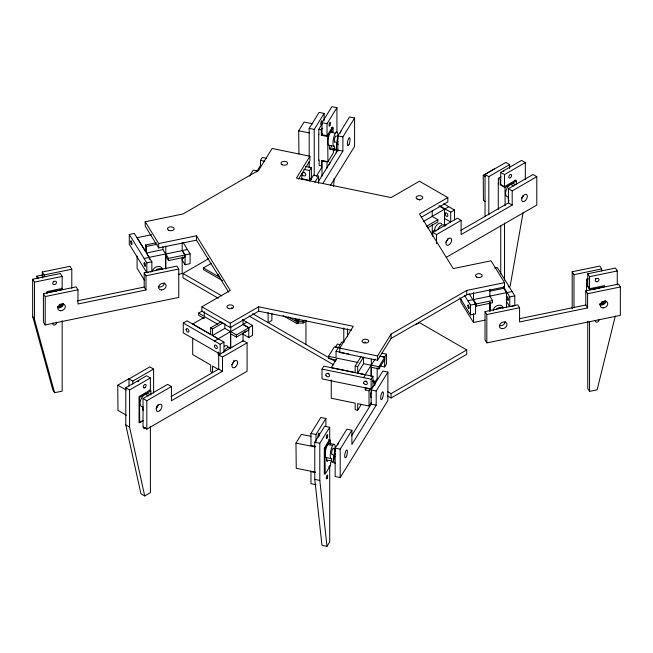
<?xml version="1.0" encoding="UTF-8"?>
<svg xmlns="http://www.w3.org/2000/svg" width="653" height="653" viewBox="0 0 653 653"><rect width="100%" height="100%" fill="white"/><g stroke="black" fill="none" stroke-linecap="round" stroke-linejoin="round"><path stroke-width="0.98" d="M333.577 186.383L334.238 178.269M336.279 152.924L336.605 148.868M523.037 212.756L510.189 286.038L508.573 286.969M615.322 315.979L597.111 389.849L589.553 391.408L587.757 388.502L587.757 321.219M334.034 454.725L333.952 457.353A3.347 0.939 -78.8 0 1 332.859 461.908A3.347 0.939 -78.8 0 1 331.7 460.994L326.663 459.998L326.639 457.663L331.675 458.659L331.7 460.994M338.246 150.884L336.564 150.549L336.524 143.938L337.952 141.489M335.52 463.206L333.838 462.879L333.789 456.267L335.226 453.819M249.487 176.114L253.209 170.098L257.935 171.07M260.457 166.286L260.457 160.385L262.261 157.479L266.22 158.295M256.515 171.976L260.767 165.103M298.952 153.961L298.69 130.804L304.094 122.07L312.73 123.784M309.187 156.524L309.187 128.388L319.08 112.381L324.125 113.426L324.125 120.43M314.224 175.649L314.224 129.425L324.125 113.426M332.434 127.008L327.039 135.693L321.994 134.649L321.994 122.633L331.895 106.635L336.932 107.672L336.932 132.763M318.852 134.787L318.786 129.31L322.223 123.76M331.267 127.449L333.063 127.8L327.667 136.534L321.366 135.285L321.309 129.816L322.288 128.225M327.039 135.693L327.039 123.678L336.932 107.672M321.366 135.285L322.345 133.702M228.664 292.185L196.48 240.157L158.687 247.952L145.195 226.126L145.195 221.759L182.987 213.972L258.653 170.278L272.146 148.46L309.938 156.255L296.446 178.073L391.074 197.59L419.446 181.208L447.827 197.59L447.827 201.957L421.169 217.343M298.519 179.085L309.938 160.622L309.938 156.255M301.727 178.726L309.587 180.35L309.587 170.515L311.383 167.609L305.718 166.442M309.587 180.35L311.383 177.436L311.383 167.609M309.824 181.167L313.546 175.151L318.582 176.188L318.582 183.289M318.297 181.665L337.838 150.076L337.838 135.881L349.535 116.969L354.579 118.005L354.579 146.403L330.434 185.428M316.305 176.294L322.035 167.037M314.86 182.203L318.582 176.188M322.811 183.558L342.882 151.112L342.882 136.918L354.579 118.005M319.129 159.961L319.186 165.438L321.709 165.935L321.651 160.458L327.945 161.707L333.348 152.982L333.299 148.949M336.05 360.056L328.492 358.497L328.492 356.309L334.344 346.857L338.123 347.633M322.011 369.076L323.815 366.17L372.945 376.299L372.945 386.127L371.141 389.041L322.011 378.911L322.011 369.076L371.141 379.205L372.945 376.299M328.492 356.309L336.05 357.868L336.05 351.314L341.903 341.862L343.862 342.262M447.827 197.59L419.446 213.972L453.247 268.603L491.032 260.808L504.532 282.627L504.532 286.994L466.74 294.789L391.074 338.474L377.573 360.293L339.78 352.506L339.78 348.131L353.281 326.312L258.653 306.804L230.28 323.186L201.899 306.804L201.899 311.171L230.28 327.553L258.653 311.171L351.29 330.271M315.44 472.103L296.242 468.307L295.964 443.126L301.36 434.4L310.959 436.294M315.154 446.317L310.959 445.452L310.959 433.437L320.852 417.438L325.888 418.475L325.888 426.515M358.032 362.513L337.087 358.195L331.242 367.655L355.175 372.585L355.175 366.031L361.027 356.579M357.697 373.108L357.697 366.553L363.541 357.101L363.541 363.648L357.697 373.108L365.256 374.667L371.1 365.207L363.541 363.648M315.995 441.485L315.995 434.482L325.888 418.475M328.72 467.132L329.708 465.548L329.708 541.998L327.006 546.365L321.97 545.328L314.77 479.367L314.77 442.236L324.663 426.238L329.708 427.274L329.708 439.289L324.304 448.064L324.304 474.274M327.006 546.365L319.807 480.412L319.807 443.273L329.708 427.274M363.582 377.654L365.386 374.74M380.005 356.269L384.731 357.248L378.879 366.7L371.32 365.141L375.042 359.126M377.573 360.293L377.573 355.926L391.074 334.107L466.74 290.422L504.532 282.627M328.532 439.771L330.336 440.13L324.933 448.856L325.218 474.037L330.614 465.303L330.581 462.283M379.736 365.909L384.641 366.929L384.641 357.093L386.445 354.187L381.719 353.216M369.035 390.731L365.256 389.955L366.382 388.135L370.161 388.919L369.035 390.731L369.035 406.027L357.697 403.685L357.697 410.239L355.175 409.725L355.175 403.17L331.242 398.232L331.242 379.883M371.32 376.218L371.32 367.329L378.879 368.888L384.731 359.428L384.731 357.248M372.994 380.887L374.879 381.279L373.761 383.099A5.355 1.469 -78.3 0 0 372.422 381.034M374.512 382.919L377.173 378.626L377.173 367.753M357.697 410.239L361.419 404.223M384.641 366.929L386.445 364.015L386.445 354.187M387.882 372.079L387.882 400.477L340.197 477.563L335.152 476.527L335.152 448.129L346.857 429.225L351.894 430.262L351.894 444.456L376.185 405.187L376.185 390.984L387.882 372.079L382.846 371.035L371.149 389.947L371.149 404.15L351.608 435.739M340.197 477.563L340.197 449.166L351.894 430.262M369.035 406.027L371.157 402.591M336.654 145.799A3.347 0.939 -78.8 0 1 335.438 149.798A3.347 0.939 -78.8 0 1 334.434 148.664L334.401 146.329L329.251 145.399A7.354 2.065 -78.8 0 1 328.639 136.763A7.354 2.065 -78.8 0 1 332.54 131.71M334.401 146.329L334.295 146.403A7.354 2.065 -78.8 0 1 333.201 140.264A7.354 2.065 -78.8 0 1 336.254 132.159A7.354 2.065 -78.8 0 1 337.879 136.877M326.639 457.663L326.524 457.729A7.354 2.065 -78.8 0 1 325.7 450.023A7.354 2.065 -78.8 0 1 329.406 443.428M331.675 458.659L331.561 458.724A7.354 2.065 -78.8 0 1 330.467 452.594A7.354 2.065 -78.8 0 1 333.528 444.489A7.354 2.065 -78.8 0 1 335.152 449.207M218.257 298.225L182.987 277.86L182.987 273.493L208.503 258.759M222.714 280.774L203.442 269.656L203.442 267.934L211.319 263.388M201.899 306.804L230.28 290.422L196.48 235.79L158.687 243.577L145.195 221.759M204.267 318.542L198.594 315.268L198.594 313.081L202.103 311.057M183.264 323.023L220.159 344.319L220.159 354.146L183.264 332.85L183.264 323.023L187.052 320.835L223.938 342.131L223.938 351.967M217.824 324.329L204.985 316.917L192.692 324.019L210.658 334.393L210.658 327.839L221.204 321.758M210.658 327.839L212.551 328.932L223.089 322.843M126.372 415.186L117.964 410.427L117.76 385.18L129.106 378.634M129.016 385.915L129.016 378.903L149.823 366.888L153.602 369.076L153.602 393.188M485.13 201.459L483.449 200.512L483.236 175.265L494.59 168.719M485.032 216.649L485.032 174.449L505.838 162.434L509.626 164.621L509.626 168.621M129.016 378.903L132.796 381.091L153.602 369.076M212.551 328.932L212.551 335.487L224.852 328.386L230.525 331.659L230.525 346.955L228.95 347.861M485.032 174.449L488.819 176.637L509.626 164.621M150.386 426.417L150.386 492.672L144.713 495.954L140.934 493.766L125.792 424.915L125.792 387.776L146.607 375.761L150.386 377.948L150.386 389.963L139.04 396.559L139.04 422.777L142.534 420.761M515.87 180.089L504.516 186.603L500.737 184.415L500.737 172.4L521.543 160.385L525.322 162.573L525.322 179.632M125.792 387.776L129.58 389.963L150.386 377.948M230.525 331.659L218.233 338.76L212.551 335.487M246.891 322.215L243.104 324.402L248.777 327.675L252.564 325.488L252.564 335.324L248.777 337.503L242.63 333.952M214.478 341.046L218.265 338.858M230.754 326.737L230.754 331.651L243.047 324.549L248.72 327.83L248.72 330.01L236.427 337.111L230.754 333.838L230.754 347.665M432.278 216.274L444.571 209.172L444.571 224.469L445.991 225.285M445.044 208.903L448.831 206.715M500.737 172.4L504.516 174.588L525.322 162.573M423.438 221.498L432.221 216.429L437.894 219.702L437.894 221.889L427.356 227.97M498.37 183.836L498.321 178.351L500.941 176.841M220.159 344.319L223.938 342.131M230.754 331.651L236.427 334.924L248.72 327.83M439.844 205.899L450.717 212.176L454.504 209.997L454.504 219.824M426.474 226.297L437.894 219.702M150.892 394.983L150.859 390.943L139.513 397.497L139.718 422.744L143.211 420.728M498.321 178.351L500.214 179.42L500.263 184.905L504.989 187.582L516.343 181.028L516.368 184.064M218.233 352.016L218.233 354.048L219.808 353.142M143.031 398.559L167.625 384.356L171.412 386.543L171.412 400.738L222.485 371.255L222.485 357.052L247.079 342.858L247.079 371.255L146.819 429.135L143.031 426.956L143.031 398.559L146.819 400.738L171.412 386.543M171.151 396.526L218.698 369.067L218.698 354.873L243.291 340.67L247.079 342.858M432.278 231.562L434.637 230.199A5.355 3.085 -60 0 1 437.445 224.363A5.355 3.085 -60 0 1 441.697 223.938M432.751 236.443L432.751 232.386L457.345 218.184L461.124 220.371L461.124 234.566L512.197 205.083L512.197 190.88L536.79 176.685L536.79 205.083L446.195 257.388M460.863 230.346L508.418 202.895L508.418 188.693L533.011 174.498L536.79 176.685M432.751 232.386L436.53 234.566L461.124 220.371M288.381 316.974L297.139 322.027L298.339 321.333L303.147 321.333L304.902 320.321M283.133 315.66L297.139 323.749L298.339 323.055L303.147 323.055L306.657 321.031M415.667 324.827L419.446 322.639M387.547 391.596L391.074 393.628L466.74 349.943L466.74 354.31L391.074 398.004L387.547 395.963M148.509 272.325L146.827 272.676L129.286 244.312L129.286 234.476L134.322 233.439L151.871 261.804L151.871 271.632L150.19 271.983M151.537 234.729L137.089 237.708L145.635 251.527L145.635 244.973L156.23 242.785M145.635 244.973L146.533 246.426L157.128 244.246M42.282 278.031L42.282 272.023L69.993 266.31L71.789 269.216L71.789 288.308M146.533 246.426L146.533 252.98L162.907 249.601L165.609 253.968L165.609 268.236M36.935 278.17L36.927 276.146L42.592 274.978M42.282 272.023L44.078 274.929L71.789 269.216M62.166 320.811L62.166 391.147L54.607 392.706L52.803 389.8L32.65 316.362L32.65 279.231L60.362 273.509L62.166 276.423L62.166 288.438L47.049 291.597L47.049 293.613M146.533 252.98L149.235 257.347L165.609 253.968M187.403 249.479L182.367 250.515L185.06 254.874L185.06 264.71L190.105 263.665L190.105 253.837L183.158 242.614M144.133 258.482L149.17 257.437M165.797 246.148L165.797 254.009L182.171 250.638L184.872 254.996L184.872 257.184L168.498 260.563L165.797 256.196L165.797 269.044M32.65 279.231L34.446 282.137L62.166 276.423M129.286 234.476L146.827 262.841L151.871 261.804M165.797 254.009L168.498 258.376L184.872 254.996M185.06 254.874L190.105 253.837M47.269 292.626L62.386 289.508L61.488 288.079M43.416 293.646L76.172 286.887L77.968 289.801L77.968 303.996L145.994 289.973L145.994 275.77L144.199 272.864L176.947 266.106L178.751 269.02L178.751 297.417L45.22 324.949L43.416 322.035L43.416 293.646L45.22 296.552L45.22 324.949M45.22 296.552L77.968 289.801M145.994 275.77L178.751 269.02M178.318 274.366L182.171 273.574L182.171 257.764M77.16 300.886L144.199 287.059L145.994 289.973M494.737 268.048L497.26 267.526L514.801 295.891L514.801 305.726L510.605 306.592M572.191 308.942L572.191 271.762L599.903 266.049L601.699 268.954L601.699 270.962M489.285 291.311L503.741 288.332L506.434 292.699L506.434 306.967M572.191 271.762L573.987 274.668L601.699 268.954M604.67 285.622L589.553 288.699L587.757 285.785L587.757 273.77L615.469 268.056L617.265 270.971L617.265 285.018M467.826 300.739L472.862 299.703M473.49 292.691L473.49 299.572L489.872 296.193L492.566 300.56L492.566 302.747L476.192 306.118L474.845 303.939M490.06 296.078L506.434 292.699M507.063 292.568L512.107 291.532M587.757 273.77L589.553 276.684L617.265 270.971M586.631 284.757L586.606 279.255L588.5 278.872M503.357 286.569L509.764 296.935L514.801 295.891M464.642 295.597L470.527 305.106L475.564 304.069L475.564 313.897L470.527 314.934L459.892 297.744M473.49 299.572L476.192 303.939L492.566 300.56M604.89 286.659L589.781 289.769L587.529 286.185L587.504 280.692L586.606 279.255M485.024 311.595L517.772 304.837L519.576 307.751L519.576 321.945L587.594 307.922L587.594 293.719L585.798 290.814L618.554 284.055L620.35 286.969L620.35 315.366L486.82 342.898L485.024 339.984L485.024 311.595L486.82 314.501L486.82 342.898M486.82 314.501L519.576 307.751M587.594 293.719L620.35 286.969M460.896 299.18L460.896 302.143L473.49 322.509L485.057 320.125M519.747 318.631L585.798 305.008L587.594 307.922M318.786 129.31L321.309 129.816M330.369 132.167L335.405 133.163M298.69 130.804L309.253 132.886M336.524 143.938L338.205 144.272M329.365 145.333L329.39 147.668L334.434 148.664M329.977 149.129L335.022 150.125M328.883 443.297L333.92 444.301M327.635 444.497L332.671 445.493M295.964 443.126L315.162 446.921M333.789 456.267L335.471 456.594M321.994 122.633L327.039 123.678M309.187 128.388L314.224 129.425M337.838 135.881L342.882 136.918M337.838 150.076L342.882 151.112M260.457 160.385L264.416 161.201M303.914 169.347L309.587 170.515M310.028 178.8L311.701 179.142M340.286 344.67L337.315 344.058L335.52 346.963L339.478 347.78M379.924 356.122L384.641 357.093M339.78 348.131L377.573 355.926M336.05 351.314L344.866 353.134M346.825 353.534L348.784 353.942M355.175 366.031L357.697 366.553M371.149 389.947L376.185 390.984M371.149 404.15L376.185 405.187M310.959 433.437L315.995 434.482M314.77 442.236L319.807 443.273M335.152 448.129L340.197 449.166M315.154 472.535L310.959 471.662L310.959 483.677L315.995 484.722M314.77 479.367L319.807 480.412M514.76 180.138L516.343 181.028M510.662 184.309L513.691 186.023M483.236 175.265L485.759 176.694M149.284 390.053L150.859 390.943M145.186 394.224L148.215 395.938M117.76 385.18L126.168 389.947M508.418 188.693L512.197 190.88M508.418 202.895L512.197 205.083M443.624 203.712L454.504 209.997M438.898 205.899L444.571 209.172M444.571 218.461L450.717 222.004L450.717 212.176M434.637 230.199L436.057 231.015M419.128 322.451L466.74 349.943M203.442 267.934L220.085 277.541M182.987 273.493L221.783 295.891M252.638 313.709L335.52 361.558M249.111 316.044L333.756 364.913M242.557 319.709L252.564 325.488M198.594 313.081L204.267 316.362L204.267 311.677M230.525 346.955L231.946 347.771M218.233 354.048L219.645 354.873M218.698 354.873L222.485 357.052M218.698 369.067L222.485 371.255M218.51 369.508L212.551 366.064L212.551 372.618L210.658 371.524L210.658 364.97L192.692 354.595L192.692 338.287M125.792 424.915L129.58 427.095L144.713 495.954M36.927 276.146L38.47 278.602M506.573 301.604L509.764 306.763L509.764 296.935M469.148 293.703L475.564 304.069M181.877 259.551L185.06 264.71M144.566 280.382L137.089 268.293L137.089 256.058M32.65 316.362L34.446 319.268L54.607 392.706M336.654 142.697L336.67 144.248M333.063 127.8L333.112 131.833M327.667 136.534L327.945 161.707M330.336 440.13L330.377 444.162M504.989 187.582L505.144 205.76M142.917 406.966L142.934 409.309A3.347 1.951 -60.5 0 0 143.26 410.492M589.553 276.684L589.553 288.699M589.553 322.092L589.553 391.408M586.582 284.088L586.582 291.148M585.798 290.814L585.798 305.008M573.987 274.668L573.987 307.832M504.516 174.588L504.516 186.603M504.516 223.048L504.516 280.137M500.737 225.962L500.737 273.876M498.272 183.183L498.272 209.401M490.06 302.192L490.06 311.367M489.872 289.312L489.872 296.193M489.872 302.331L489.872 311.228M488.819 176.637L488.819 214.813M476.192 303.939L476.192 306.118M473.49 313.611L473.49 322.509M470.527 305.106L470.527 314.934M466.74 290.422L466.74 294.789M436.53 234.566L436.53 243.691M432.221 210.527L432.221 216.429M432.278 224.428L432.221 235.406M391.074 334.107L391.074 338.474M391.074 393.628L391.074 398.004M378.879 366.7L378.879 368.888M374.879 381.279L374.879 385.36M371.32 359.24L371.32 365.141M371.1 365.207L371.1 376.422M371.141 379.205L371.141 389.041M365.256 387.915L365.256 389.955M347.559 328.745L347.559 336.842M343.78 327.896L343.78 342.058M327.039 168.066L327.039 161.944L321.994 160.907L321.994 176.196M318.721 134.167L318.721 160.377M309.187 161.544L309.187 167.576M305.947 320.215L305.947 344.482M303.147 321.333L303.147 323.055M301.8 173.396L301.8 179.518M298.339 321.333L298.339 323.055M297.139 322.027L297.139 323.749M271.893 313.375L271.893 320.46L268.114 322.639L268.114 312.526M258.653 306.804L258.653 311.171M248.777 327.675L248.777 337.503M243.047 319.635L243.047 324.549M243.047 332.663L243.047 341.56M236.427 334.924L236.427 337.111M230.28 323.186L230.28 327.553M224.852 323.7L224.852 328.386M196.48 235.79L196.48 240.157M182.171 242.769L182.171 250.638M168.498 258.376L168.498 260.563M162.907 246.793L162.907 249.601M158.687 243.577L158.687 247.952M149.235 257.347L149.235 259.388M146.827 262.841L146.827 272.676M146.819 400.738L146.819 429.135M144.199 272.864L144.199 287.059M132.796 381.091L132.796 384.095M129.58 389.963L129.58 427.095M44.078 274.929L44.078 276.929M34.446 282.137L34.446 319.268M299.213 318.933A2.139 1.233 0 0 1 296.584 320.443A2.139 1.233 0 0 1 295.629 318.378M295.287 320.354A2.139 1.233 0 0 1 298.992 320.354M219.196 275.941A2.139 1.233 0 0 1 218.412 274.252M371.279 397.579A4.016 1.102 -78.3 0 1 371.279 391.906M364.709 342.115A4.016 2.318 0 0 1 365.753 342.09M328.99 373.736A2.008 1.543 31.7 0 1 328.149 373.132M366.782 381.523A2.008 1.543 31.7 0 1 365.933 380.928M318.354 436.996A2.008 0.555 -78.3 0 1 318.256 434.474A2.008 0.555 -78.3 0 1 319.325 433.445A2.008 0.555 -78.3 0 1 318.697 436.669M332.769 454.251A3.347 0.939 -78.8 0 1 331.626 453.557A3.347 0.939 -78.8 0 1 332.516 449.133A3.347 0.939 -78.8 0 1 333.822 449.044M327.528 461.287A3.347 0.939 -78.8 0 1 326.663 459.998M337.74 444.938A2.171 0.612 -78.8 0 1 337.976 444.179M338.254 443.591A2.171 0.612 -78.8 0 1 338.532 443.289M334.442 456.014A4.685 1.314 -78.8 0 1 335.364 448.84M334.989 451.231A3.347 0.939 -78.8 0 1 335.218 450.423M233.831 360.334A4.016 2.318 -60 0 1 231.733 364.709M158.067 404.925A4.016 2.318 -60 0 1 156.067 408.394M224.379 346.131A5.355 3.085 -60 0 1 228.028 347.257M223.938 351.845A5.355 3.085 -60 0 1 230.493 348.065M231.317 307.841A4.016 2.318 0 0 1 232.28 308.077M145.423 427.609A2.008 1.159 -60 0 1 143.848 428.392A2.008 1.159 -60 0 1 143.342 426.964M137.759 381.719A2.008 1.159 -60 0 1 138.101 381.352M138.469 381.091A2.008 1.159 -60 0 1 138.836 380.928M142.681 406.99A7.354 4.285 -60.5 0 1 141.521 398.118A7.354 4.285 -60.5 0 1 149.717 394.641M245.944 330.949A2.008 1.159 60 0 1 244.524 331.773M157.422 405.072A3.347 1.951 -60.5 0 1 157.185 405.864M156.81 406.648A3.347 1.951 -60.5 0 1 156.32 407.366M164.352 282.904A4.016 3.085 -31.7 0 1 158.679 286.912M63.57 303.686A4.016 3.085 -31.7 0 1 57.905 307.694M152.557 270.824A5.355 4.114 -31.7 0 1 157.422 266.579A5.355 4.114 -31.7 0 1 162.287 268.816M155.21 270.775A5.355 4.114 -31.7 0 1 162.336 269.305M56.24 322.198A2.008 1.543 -31.7 0 1 54.607 324.99A2.008 1.543 -31.7 0 1 52.966 322.868M53.75 281.206A2.008 1.543 -31.7 0 1 53.293 281.467M53.04 291.646A7.354 5.697 -32.1 0 1 56.623 290.903M183.689 257.151A2.008 0.555 78.3 0 1 183.379 258.482A2.008 0.555 78.3 0 1 182.562 256.907M62.206 303.8A3.347 2.588 -32.1 0 1 57.578 306.388M60.256 304.029A1.339 1.037 -32.1 0 1 59.798 304.518M59.488 304.69A1.339 1.037 -32.1 0 1 59.162 304.788M62.77 303.784A3.347 2.588 -32.1 0 1 58.027 307.106M329.153 164.809A2.008 0.555 -78.3 0 1 330.32 162.915M335.503 141.921A3.347 0.939 -78.8 0 1 334.483 139.391A3.347 0.939 -78.8 0 1 336.426 136.24M331.504 145.643A3.347 0.939 -78.8 0 1 331.332 146.501M330.549 148.59A3.347 0.939 -78.8 0 1 329.39 147.668M304.771 172.58A2.008 1.543 31.7 0 1 304.38 172.237M340.384 133.024A2.171 0.612 -78.8 0 1 340.58 132.216M340.842 131.531A2.171 0.612 -78.8 0 1 341.127 131.073M337.544 139.758A3.347 0.939 -78.8 0 1 337.944 138.093M337.177 143.684A4.685 1.314 -78.8 0 1 337.715 137.497M338.091 136.51A4.685 1.314 -78.8 0 1 338.499 135.726M523.167 196.014A4.016 2.318 -60 0 1 521.445 198.536M447.787 238.745A4.016 2.318 -60 0 1 445.779 242.222M437.983 229.358A5.355 3.085 -60 0 1 441.755 225.04A5.355 3.085 -60 0 1 444.913 226.411M503.585 171.437A2.008 1.159 -60 0 1 503.953 171.176M515.193 184.726A7.354 4.285 -60.5 0 0 506.997 188.203A7.354 4.285 -60.5 0 0 508.156 197.075L508.418 199.394A3.347 1.951 -60.5 0 0 509.12 200.928M522.669 195.949A3.347 1.951 -60.5 0 1 522.286 196.733M521.796 197.451A3.347 1.951 -60.5 0 1 521.233 198.047M419.177 200.03A3.347 1.935 0 0 1 420.05 200.055M605.951 300.853A4.016 3.085 -31.7 0 1 603.617 304.363A4.016 3.085 -31.7 0 1 599.503 304.502M505.177 321.635A4.016 3.085 -31.7 0 1 499.504 325.643M598.94 319.692A2.008 1.543 -31.7 0 1 597.111 322.133A2.008 1.543 -31.7 0 1 595.283 320.452M595.797 278.611A2.008 1.543 -31.7 0 1 595.316 278.766M493.211 310.714A5.355 4.114 -31.7 0 1 497.586 305.482A5.355 4.114 -31.7 0 1 503.112 307.547M496.035 309.506A5.355 4.114 -31.7 0 1 503.161 308.036M593.879 289.736A7.354 5.697 -32.1 0 1 599.128 288.046M604.719 300.943A3.347 2.588 -32.1 0 1 600.083 303.531M602.564 301.441A1.339 1.037 -32.1 0 1 601.674 301.939M605.282 300.927A3.347 2.588 -32.1 0 1 603.315 303.857A3.347 2.588 -32.1 0 1 599.887 303.939M382.389 398.33A4.016 1.102 -78.3 0 0 382.993 391.873A4.016 1.102 -78.3 0 0 380.732 396.991A4.016 1.102 -78.3 0 0 382.389 398.33M346.392 456.512A4.016 1.102 -78.3 0 0 346.996 450.056A4.016 1.102 -78.3 0 0 344.743 455.174A4.016 1.102 -78.3 0 0 346.392 456.512M327.177 478.306A2.008 0.555 -78.3 0 0 327.48 475.082A2.008 0.555 -78.3 0 0 326.353 477.637A2.008 0.555 -78.3 0 0 327.177 478.306M327.177 437.853A2.008 0.555 -78.3 0 0 327.48 434.62A2.008 0.555 -78.3 0 0 326.353 437.184A2.008 0.555 -78.3 0 0 327.177 437.853M326.043 375.646A2.008 1.543 31.7 0 0 329.316 376.316A2.008 1.543 31.7 0 0 327.684 373.524A2.008 1.543 31.7 0 0 326.043 375.646M363.835 383.433A2.008 1.543 31.7 0 0 367.108 384.111A2.008 1.543 31.7 0 0 365.476 381.319A2.008 1.543 31.7 0 0 363.835 383.433M235.513 366.896A4.016 2.318 -60 0 0 236.786 360.676A4.016 2.318 -60 0 0 232.044 364.888A4.016 2.318 -60 0 0 235.513 366.896M159.846 410.582A4.016 2.318 -60 0 0 161.12 404.362A4.016 2.318 -60 0 0 156.369 408.574A4.016 2.318 -60 0 0 159.846 410.582M145.08 387.507A2.008 1.159 -60 0 0 145.717 384.405A2.008 1.159 -60 0 0 143.342 386.511A2.008 1.159 -60 0 0 145.08 387.507M186.105 329.577A2.008 1.159 60 0 0 188.235 332.222A2.008 1.159 60 0 0 188.235 329.381A2.008 1.159 60 0 0 186.105 329.577M214.478 345.959A2.008 1.159 60 0 0 216.608 348.604A2.008 1.159 60 0 0 216.608 345.772A2.008 1.159 60 0 0 214.478 345.959M161.389 289.956A4.016 3.085 -31.7 0 0 166.017 284.994A4.016 3.085 -31.7 0 0 159.699 284.83A4.016 3.085 -31.7 0 0 161.389 289.956M60.615 310.738A4.016 3.085 -31.7 0 0 65.243 305.775A4.016 3.085 -31.7 0 0 58.925 305.604A4.016 3.085 -31.7 0 0 60.615 310.738M54.117 284.577A2.008 1.543 -31.7 0 0 56.427 282.096A2.008 1.543 -31.7 0 0 53.268 282.014A2.008 1.543 -31.7 0 0 54.117 284.577M130.633 241.577A2.008 0.555 78.3 0 0 131.645 244.63A2.008 0.555 78.3 0 0 131.645 241.79A2.008 0.555 78.3 0 0 130.633 241.577M144.133 263.396A2.008 0.555 78.3 0 0 145.146 266.448A2.008 0.555 78.3 0 0 145.146 263.608A2.008 0.555 78.3 0 0 144.133 263.396M349.077 144.256A4.016 1.102 -78.3 0 0 349.681 137.799A4.016 1.102 -78.3 0 0 347.42 142.917A4.016 1.102 -78.3 0 0 349.077 144.256M329.912 125.531A2.008 0.555 -78.3 0 0 330.214 122.299A2.008 0.555 -78.3 0 0 329.088 124.854A2.008 0.555 -78.3 0 0 329.912 125.531M321.594 124.005A2.008 0.555 -78.3 0 0 321.896 120.772A2.008 0.555 -78.3 0 0 320.77 123.335A2.008 0.555 -78.3 0 0 321.594 124.005M302.282 174.743A2.008 1.543 31.7 0 0 305.555 175.42A2.008 1.543 31.7 0 0 303.914 172.629A2.008 1.543 31.7 0 0 302.282 174.743M525.232 200.724A4.016 2.318 -60 0 0 526.506 194.504A4.016 2.318 -60 0 0 521.755 198.716A4.016 2.318 -60 0 0 525.232 200.724M449.566 244.41A4.016 2.318 -60 0 0 450.831 238.19A4.016 2.318 -60 0 0 446.089 242.402A4.016 2.318 -60 0 0 449.566 244.41M510.556 177.592A2.008 1.159 -60 0 0 511.193 174.49A2.008 1.159 -60 0 0 508.826 176.588A2.008 1.159 -60 0 0 510.556 177.592M445.044 213.817A2.008 1.159 60 0 0 447.174 216.461A2.008 1.159 60 0 0 447.174 213.629A2.008 1.159 60 0 0 445.044 213.817M282.129 164.744A3.347 1.935 0 0 0 287.589 163.617A3.347 1.935 0 0 0 283.173 161.454A3.347 1.935 0 0 0 282.129 164.744M168.67 230.248A3.347 1.935 0 0 0 174.131 229.121A3.347 1.935 0 0 0 169.715 226.958A3.347 1.935 0 0 0 168.67 230.248M363.525 342.711A3.347 1.935 0 0 0 368.765 341.274A3.347 1.935 0 0 0 363.999 339.372A3.347 1.935 0 0 0 363.525 342.711M228.607 308.477A3.347 1.935 0 0 0 233.619 306.804A3.347 1.935 0 0 0 228.607 305.131A3.347 1.935 0 0 0 228.607 308.477M417.283 199.059A3.347 1.935 0 0 0 422.736 197.932A3.347 1.935 0 0 0 418.32 195.769A3.347 1.935 0 0 0 417.283 199.059M476.723 277.084A3.347 1.935 0 0 0 482.175 275.958A3.347 1.935 0 0 0 477.767 273.795A3.347 1.935 0 0 0 476.723 277.084M467.826 305.653A2.008 0.555 78.3 0 0 468.838 308.714A2.008 0.555 78.3 0 0 468.838 305.873A2.008 0.555 78.3 0 0 467.826 305.653M507.063 297.482A2.008 0.555 78.3 0 0 508.075 300.535A2.008 0.555 78.3 0 0 508.075 297.703A2.008 0.555 78.3 0 0 507.063 297.482M602.997 307.906A4.016 3.085 -31.7 0 0 607.625 302.943A4.016 3.085 -31.7 0 0 601.299 302.78A4.016 3.085 -31.7 0 0 602.997 307.906M502.222 328.688A4.016 3.085 -31.7 0 0 506.85 323.725A4.016 3.085 -31.7 0 0 500.525 323.553A4.016 3.085 -31.7 0 0 502.222 328.688M596.622 281.721A2.008 1.543 -31.7 0 0 598.94 279.239A2.008 1.543 -31.7 0 0 595.773 279.158A2.008 1.543 -31.7 0 0 596.622 281.721"/></g></svg>
